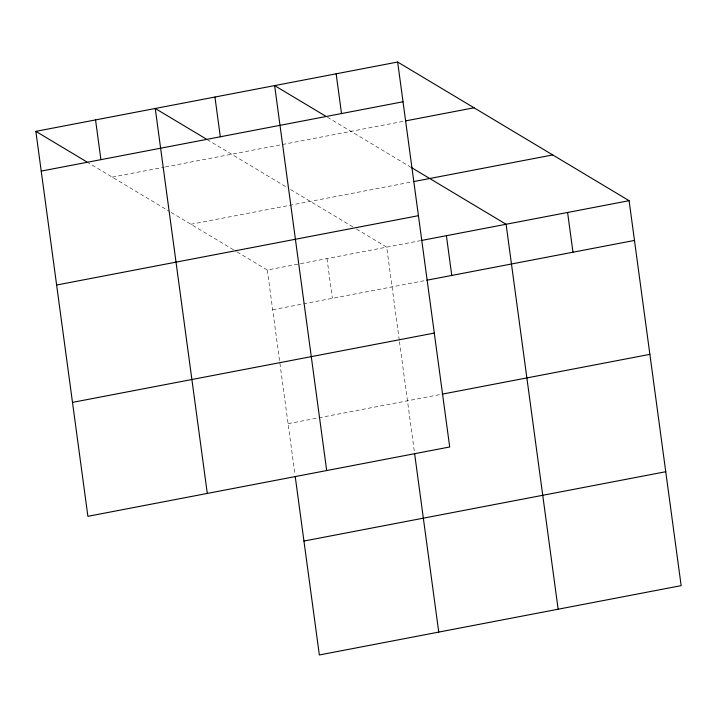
<?xml version="1.0" encoding="UTF-8"?>
<svg xmlns="http://www.w3.org/2000/svg" width="717" height="717" viewBox="0 0 717 717"><rect width="100%" height="100%" fill="white"/><g stroke="black" fill="none" stroke-linecap="round" stroke-linejoin="round"><path stroke-width="0.54" stroke-dasharray="3.58 2.69" d="M112.228 177.117L164.327 167.133M165.412 166.927L403.734 121.254M190.919 224.26L412.347 181.831M237.13 251.945L267.298 270.022L420.341 240.688M272.675 309.762L425.719 280.437M288.082 423.675L441.116 394.35M327.445 117.238L410.034 166.72M207.105 139.546L286.899 187.352M290.645 189.593L352.746 226.805M356.519 229.064L386.696 247.141L399.324 340.557M86.766 161.863L169.373 211.354M171.246 212.474L236.18 251.38M399.477 341.65L414.507 452.839M326.997 258.577L332.374 298.317M267.298 270.022L294.965 474.618"/><path stroke-width="1.08" d="M397.648 62.029L449.702 446.978L87.895 516.312L35.85 131.354L397.648 62.029L629.105 200.688L681.15 585.646L319.352 654.971L295.261 476.832M41.227 171.094L403.026 101.769M405.93 120.832L474.027 107.783M413.431 181.625L552.726 154.935M56.625 285.016L418.423 215.692M421.426 240.482L629.105 200.688M426.803 280.222L634.473 240.428M72.498 402.389L434.296 333.064M442.201 394.144L649.88 354.35M303.945 541.048L665.743 471.723M325.554 116.109L274.638 85.601L326.683 470.549M410.975 167.276L506.094 224.26L558.14 609.217M206.164 138.981L155.248 108.482L207.294 493.43M35.85 131.354L86.766 161.863M567.595 212.474L572.973 252.214M446.395 235.705L451.764 275.445M414.659 453.951L438.741 632.089M336.148 73.815L341.516 113.555M214.939 97.037L220.316 136.777M95.549 119.918L100.918 159.658"/></g></svg>
